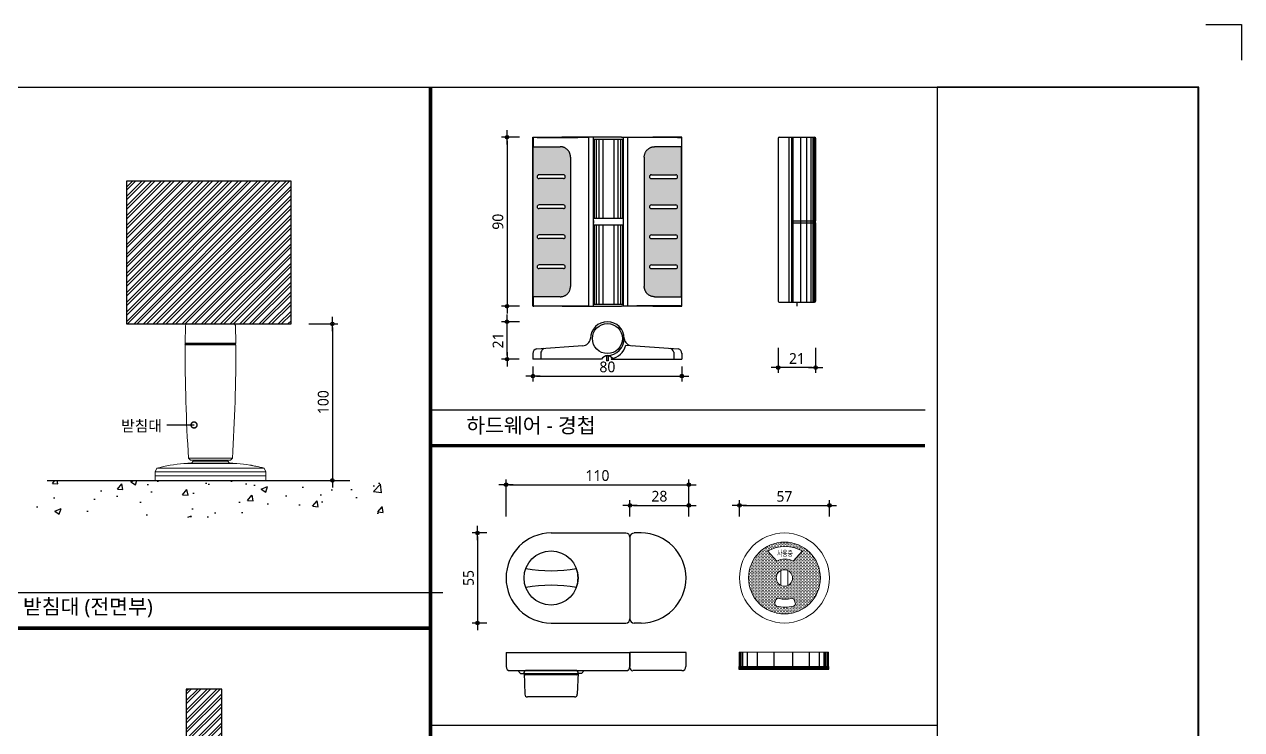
# Model space of a CAD drawing. Extents: x -256 to 8104, y -176 to 5714.
# Drawn here: x 4694 to 8104, y 3740 to 5714 of the extents above; entities that cross this region are included whole.
import ezdxf
from ezdxf.enums import TextEntityAlignment as Align

# ---------------------------------------------------------------- set-up
doc = ezdxf.new("R2010")
doc.units = 0
doc.header["$LTSCALE"] = 30
doc.layers.get('0').update_dxf_attribs({"linetype": 'CONTINUOUS'})
doc.layers.get('DEFPOINTS').update_dxf_attribs({"linetype": 'CONTINUOUS'})
for name, color, linetype in [('02---제품선', 4, 'CONTINUOUS'), ('curior-0Line', 252, 'CONTINUOUS'), ('DIM', 7, 'CONTINUOUS'), ('FIN', 5, 'CONTINUOUS'), ('HAT', 8, 'CONTINUOUS'), ('TIT', 3, 'CONTINUOUS'), ('문자', 3, 'CONTINUOUS'), ('부자재', 4, 'CONTINUOUS'), ('잠금쇠(회전형)', 4, 'CONTINUOUS'), ('치수', 1, 'CONTINUOUS'), ('판넬', 2, 'CONTINUOUS'), ('해치', 8, 'CONTINUOUS')]:
    doc.layers.add(name, color=color, linetype=linetype)
doc.styles.add('HDW', font='gulim.ttc')
doc.styles.add('돋움', font='malgun.ttf')
doc.dimstyles.new('10', dxfattribs={"dimscale": 10, "dimtxt": 3, "dimasz": 1, "dimexe": 1.5, "dimexo": 2, "dimgap": 1, "dimtad": 1, "dimdec": 0, "dimlunit": 6, "dimtxsty": '돋움', "dimblk": 'DIMDOT', "dimcen": -1, "dimdle": 1.5, "dimclrt": 3, "dimazin": 3, "dimtfac": 1, "dimtdec": 0, "dimtix": 1, "dimtmove": 2, "dimatfit": 3, "dimldrblk": 'DIMDOT', "dimarcsym": 0})

# ---------------------------------------------------------------- blocks, each defined once
blk = doc.blocks.new('DIMDOT')
at = {"linetype": 'Continuous'}
blk.add_line((-2, 0), (2, 0), dxfattribs=at)
for radius in [0.5, 0.25]:
    blk.add_circle((0, 0), radius, dxfattribs=at)
blk = doc.blocks.new('*D647')
at = {"layer": 'DEFPOINTS', "color": 0}
for p in [(41282, 2861.8), (40770, 2753.2), (41282, 2753.2)]:
    blk.add_point(p, dxfattribs=at)
at = {"layer": 'DIM', "color": 0, "lineweight": -2, "ltscale": 10}
for p, q in [((40770, 2773.2), (40770, 2876.8)), ((41282, 2773.2), (41282, 2876.8)), ((40780, 2861.8), (41272, 2861.8))]:
    blk.add_line(p, q, dxfattribs=at)
at = {"layer": 'DIM', "color": 0, "lineweight": -2, "xscale": 10, "yscale": 10, "zscale": 10, "rotation": 180}
blk.add_blockref('DIMDOT', (40770, 2861.8), dxfattribs=at)
at = {"layer": 'DIM', "color": 0, "lineweight": -2, "xscale": 10, "yscale": 10, "zscale": 10}
blk.add_blockref('DIMDOT', (41282, 2861.8), dxfattribs=at)
at = {"layer": 'DIM', "color": 3, "insert": (41026, 2887.4), "char_height": 30, "attachment_point": 5, "style": '돋움'}
blk.add_mtext('110', dxfattribs=at)
blk = doc.blocks.new('*D648')
at = {"layer": 'DEFPOINTS', "color": 0}
for p in [(41282, 2803.9), (41117, 2753.2), (41282, 2753.2)]:
    blk.add_point(p, dxfattribs=at)
at = {"layer": 'DIM', "color": 0, "lineweight": -2, "ltscale": 10}
for p, q in [((41117, 2773.2), (41117, 2818.9)), ((41127, 2803.9), (41272, 2803.9)), ((41282, 2773.2), (41282, 2818.9))]:
    blk.add_line(p, q, dxfattribs=at)
at = {"layer": 'DIM', "color": 0, "lineweight": -2, "xscale": 10, "yscale": 10, "zscale": 10, "rotation": 180}
blk.add_blockref('DIMDOT', (41117, 2803.9), dxfattribs=at)
at = {"layer": 'DIM', "color": 0, "lineweight": -2, "xscale": 10, "yscale": 10, "zscale": 10}
blk.add_blockref('DIMDOT', (41282, 2803.9), dxfattribs=at)
at = {"layer": 'DIM', "color": 3, "insert": (41199.5, 2829.4), "char_height": 30, "attachment_point": 5, "style": '돋움'}
blk.add_mtext('28', dxfattribs=at)
blk = doc.blocks.new('*D649')
at = {"layer": 'DEFPOINTS', "color": 0}
for p in [(41675.7, 2803.9), (41423.7, 2753.2), (41675.7, 2753.2)]:
    blk.add_point(p, dxfattribs=at)
at = {"layer": 'DIM', "color": 0, "lineweight": -2, "ltscale": 10}
for p, q in [((41423.7, 2773.2), (41423.7, 2818.9)), ((41433.7, 2803.9), (41665.7, 2803.9)), ((41675.7, 2773.2), (41675.7, 2818.9))]:
    blk.add_line(p, q, dxfattribs=at)
at = {"layer": 'DIM', "color": 0, "lineweight": -2, "xscale": 10, "yscale": 10, "zscale": 10, "rotation": 180}
blk.add_blockref('DIMDOT', (41423.7, 2803.9), dxfattribs=at)
at = {"layer": 'DIM', "color": 0, "lineweight": -2, "xscale": 10, "yscale": 10, "zscale": 10}
blk.add_blockref('DIMDOT', (41675.7, 2803.9), dxfattribs=at)
at = {"layer": 'DIM', "color": 3, "insert": (41549.7, 2829.1), "char_height": 30, "attachment_point": 5, "style": '돋움'}
blk.add_mtext('57', dxfattribs=at)
blk = doc.blocks.new('*D650')
at = {"layer": 'DEFPOINTS', "color": 0}
for p in [(40827.6, 3834.6), (40772.6, 3361.5), (40827.6, 3361.5)]:
    blk.add_point(p, dxfattribs=at)
at = {"layer": 'DIM', "color": 0, "lineweight": -2, "ltscale": 10}
for p, q in [((40807.6, 3834.6), (40757.6, 3834.6)), ((40772.6, 3824.6), (40772.6, 3371.5)), ((40807.6, 3361.5), (40757.6, 3361.5))]:
    blk.add_line(p, q, dxfattribs=at)
at = {"layer": 'DIM', "color": 0, "lineweight": -2, "xscale": 10, "yscale": 10, "zscale": 10}
for p, rotation in [((40772.6, 3834.6), 90), ((40772.6, 3361.5), 270)]:
    blk.add_blockref('DIMDOT', p, dxfattribs=dict(at, rotation=rotation))
at = {"layer": 'DIM', "color": 3, "insert": (40747.1, 3598), "char_height": 30, "attachment_point": 5, "rotation": 90, "style": '돋움'}
blk.add_mtext('90', dxfattribs=at)
blk = doc.blocks.new('*D651')
at = {"layer": 'DEFPOINTS', "color": 0}
for p in [(40845.2, 3213.2), (41262.3, 3213.2), (41262.3, 3165.9)]:
    blk.add_point(p, dxfattribs=at)
at = {"layer": 'DIM', "color": 0, "lineweight": -2, "ltscale": 10}
for p, q in [((40845.2, 3193.2), (40845.2, 3150.9)), ((41262.3, 3193.2), (41262.3, 3150.9)), ((40855.2, 3165.9), (41252.3, 3165.9))]:
    blk.add_line(p, q, dxfattribs=at)
at = {"layer": 'DIM', "color": 0, "lineweight": -2, "xscale": 10, "yscale": 10, "zscale": 10, "rotation": 180}
blk.add_blockref('DIMDOT', (40845.2, 3165.9), dxfattribs=at)
at = {"layer": 'DIM', "color": 0, "lineweight": -2, "xscale": 10, "yscale": 10, "zscale": 10}
blk.add_blockref('DIMDOT', (41262.3, 3165.9), dxfattribs=at)
at = {"layer": 'DIM', "color": 3, "insert": (41053.8, 3191.4), "char_height": 30, "attachment_point": 5, "style": '돋움'}
blk.add_mtext('80', dxfattribs=at)
blk = doc.blocks.new('*D652')
at = {"layer": 'DEFPOINTS', "color": 0}
for p in [(40772.6, 3318.2), (40827.6, 3318.2), (40826.9, 3213.2)]:
    blk.add_point(p, dxfattribs=at)
at = {"layer": 'DIM', "color": 0, "lineweight": -2, "ltscale": 10}
for p, q in [((40807.6, 3318.2), (40757.6, 3318.2)), ((40772.6, 3223.2), (40772.6, 3308.2)), ((40806.9, 3213.2), (40757.6, 3213.2))]:
    blk.add_line(p, q, dxfattribs=at)
at = {"layer": 'DIM', "color": 0, "lineweight": -2, "xscale": 10, "yscale": 10, "zscale": 10}
for p, rotation in [((40772.6, 3318.2), 90), ((40772.6, 3213.2), 270)]:
    blk.add_blockref('DIMDOT', p, dxfattribs=dict(at, rotation=rotation))
at = {"layer": 'DIM', "color": 3, "insert": (40747.3, 3265.7), "char_height": 30, "attachment_point": 5, "rotation": 90, "style": '돋움'}
blk.add_mtext('21', dxfattribs=at)
blk = doc.blocks.new('*D653')
at = {"layer": 'DEFPOINTS', "color": 0}
for p in [(41532.1, 3265.4), (41637.1, 3264.7), (41532.1, 3189.7)]:
    blk.add_point(p, dxfattribs=at)
at = {"layer": 'DIM', "color": 0, "lineweight": -2, "ltscale": 10}
for p, q in [((41532.1, 3245.4), (41532.1, 3174.7)), ((41637.1, 3244.7), (41637.1, 3174.7)), ((41627.1, 3189.7), (41542.1, 3189.7))]:
    blk.add_line(p, q, dxfattribs=at)
at = {"layer": 'DIM', "color": 0, "lineweight": -2, "xscale": 10, "yscale": 10, "zscale": 10, "rotation": 180}
blk.add_blockref('DIMDOT', (41532.1, 3189.7), dxfattribs=at)
at = {"layer": 'DIM', "color": 0, "lineweight": -2, "xscale": 10, "yscale": 10, "zscale": 10}
blk.add_blockref('DIMDOT', (41637.1, 3189.7), dxfattribs=at)
at = {"layer": 'DIM', "color": 3, "insert": (41584.6, 3215.1), "char_height": 30, "attachment_point": 5, "style": '돋움'}
blk.add_mtext('21', dxfattribs=at)
blk = doc.blocks.new('*D654')
at = {"layer": 'DEFPOINTS', "color": 0}
for p in [(40735.7, 2726.7), (40690, 2474.7), (40735.7, 2474.7)]:
    blk.add_point(p, dxfattribs=at)
at = {"layer": 'DIM', "color": 0, "lineweight": -2, "ltscale": 10}
for p, q in [((40715.7, 2726.7), (40675, 2726.7)), ((40690, 2716.7), (40690, 2484.7)), ((40715.7, 2474.7), (40675, 2474.7))]:
    blk.add_line(p, q, dxfattribs=at)
at = {"layer": 'DIM', "color": 0, "lineweight": -2, "xscale": 10, "yscale": 10, "zscale": 10}
for p, rotation in [((40690, 2726.7), 90), ((40690, 2474.7), 270)]:
    blk.add_blockref('DIMDOT', p, dxfattribs=dict(at, rotation=rotation))
at = {"layer": 'DIM', "color": 3, "insert": (40664.7, 2600.7), "char_height": 30, "attachment_point": 5, "rotation": 90, "style": '돋움'}
blk.add_mtext('55', dxfattribs=at)
blk = doc.blocks.new('*D659')
at = {"layer": 'DEFPOINTS', "color": 0}
for p in [(40197.2, 3312), (40140.4, 2873.8), (40283.3, 2873.8)]:
    blk.add_point(p, dxfattribs=at)
at = {"layer": 'DIM', "color": 0, "lineweight": -2, "ltscale": 10}
for p, q in [((40217.2, 3312), (40298.3, 3312)), ((40283.3, 3302), (40283.3, 2883.8)), ((40160.4, 2873.8), (40298.3, 2873.8))]:
    blk.add_line(p, q, dxfattribs=at)
at = {"layer": 'DIM', "color": 0, "lineweight": -2, "xscale": 10, "yscale": 10, "zscale": 10}
for p, rotation in [((40283.3, 3312), 90), ((40283.3, 2873.8), 270)]:
    blk.add_blockref('DIMDOT', p, dxfattribs=dict(at, rotation=rotation))
at = {"layer": 'DIM', "color": 3, "insert": (40257.8, 3092.9), "char_height": 30, "attachment_point": 5, "rotation": 90, "style": '돋움'}
blk.add_mtext('100', dxfattribs=at)
blk = doc.blocks.new('_DOTSMALL')
at = {"color": 0, "linetype": 'ByBlock', "const_width": 0.5}
blk.add_lwpolyline([(-0.0625, 0, 1), (0.0625, 0, 1)], format="xyb", close=True, dxfattribs=at)
blk = doc.blocks.new('A$C63EC304E')
at = {"layer": '치수', "color": 1, "xscale": 2.5, "yscale": 2.5, "zscale": 2.5, "rotation": 234.3098741996962}
blk.add_blockref('_DOTSMALL', (0.31, 0.31), dxfattribs=at)
blk = doc.blocks.new('A$C2BC9653E')
at = {"layer": '치수', "xscale": 0.3333333333333333, "yscale": 0.3333333333333333, "zscale": 0.3333333333333333}
blk.add_blockref('A$C63EC304E', (0, 0), dxfattribs=at)
blk = doc.blocks.new('A$C7FC71301')
at = {"layer": '치수', "rotation": 180}
blk.add_blockref('A$C2BC9653E', (0.208, 0.208), dxfattribs=at)
blk = doc.blocks.new('A$C4A20372B')
at = {"layer": '치수'}
blk.add_blockref('A$C7FC71301', (0, 0), dxfattribs=at)
blk = doc.blocks.new('A$C566469F5')
at = {"layer": '치수'}
blk.add_blockref('A$C4A20372B', (0, 0), dxfattribs=at)
blk = doc.blocks.new('A$C7E317CD4')
at = {"layer": '해치', "xscale": 2, "yscale": 2, "zscale": 2}
blk.add_blockref('A$C566469F5', (0, 0), dxfattribs=at)
blk = doc.blocks.new('A$C601D7F27')
at = {"layer": '치수'}
blk.add_blockref('A$C7E317CD4', (0, 0), dxfattribs=at)
blk = doc.blocks.new('A$C38802C08')
at = {"layer": '치수'}
blk.add_blockref('A$C601D7F27', (0, 0), dxfattribs=at)
blk = doc.blocks.new('EDGE_24', base_point=(34726.3, -1563.7))
at = {"layer": 'HAT'}
h = blk.add_hatch(dxfattribs=at)
h.set_pattern_fill('ANSI32', color=256, scale=2, style=0)
h.set_pattern_definition([(45, (26404.808, -1739.444), (-13.470384, 13.470384), []), (45, (26413.788, -1739.444), (-13.470384, 13.470384), [])])
h.paths.add_polyline_path([(40007.7, 3311.9), (40167.7, 3311.9), (40167.7, 3711.3), (39706.9, 3711.3), (39706.9, 3311.9)])
h = blk.add_hatch(dxfattribs=at)
h.set_pattern_fill('ANSI32', color=256, scale=2, style=0)
h.set_pattern_definition([(45, (26427.668, -1839.629), (-13.470384, 13.470384), []), (45, (26436.649, -1839.629), (-13.470384, 13.470384), [])])
h.paths.add_polyline_path([(39874.1, 1975.2), (39973.6, 1975.2), (39973.6, 2289.6), (39874.1, 2289.6)])
at = {"layer": '해치'}
h = blk.add_hatch(dxfattribs=at)
h.set_pattern_fill('DOTS', color=256, scale=2.628474)
h.set_pattern_definition([(0, (37883.4818, 4169.597), (2.086351, 4.172702), [0, -4.172702])])
edge = h.paths.add_edge_path()
edge.add_line((40845.7, 3388), (40845.8, 3388))
edge.add_spline(control_points=[(40845.8, 3388), (40846, 3388), (40857.5, 3388)], knot_values=[-0.724312, -0.724312, -0.724312, 0.724312, 0.724312, 0.724312], weights=[1, 0.748956, 1], degree=2, periodic=0)
edge.add_line((40857.5, 3388), (40921.4, 3388))
edge.add_spline(control_points=[(40921.4, 3388), (40950.4, 3388), (40950.4, 3416.9)], knot_values=[-1.570796, -1.570796, -1.570796, 0, 0, 0], weights=[1, 0.707107, 1], degree=2, periodic=0)
edge.add_line((40950.4, 3416.9), (40950.4, 3779.1))
edge.add_spline(control_points=[(40950.4, 3779.1), (40950.4, 3808), (40921.4, 3808)], knot_values=[0, 0, 0, 1.570796, 1.570796, 1.570796], weights=[1, 0.707107, 1], degree=2, periodic=0)
edge.add_line((40921.4, 3808), (40857.5, 3808))
edge.add_spline(control_points=[(40857.5, 3808), (40846, 3808), (40845.8, 3808)], knot_values=[-0.724312, -0.724312, -0.724312, 0.724312, 0.724312, 0.724312], weights=[1, 0.748956, 1], degree=2, periodic=0)
edge.add_line((40845.7, 3808), (40845.7, 3388))
h.paths.add_polyline_path([(40930.6, 3729.3, -0.414214), (40935.9, 3724, -0.414214), (40930.6, 3718.8), (40862.3, 3718.8, -0.414214), (40857, 3724, -0.414214), (40862.3, 3729.3)], flags=16)
h.paths.add_polyline_path([(40930.6, 3645.3, -0.414214), (40935.9, 3640, -0.414214), (40930.6, 3634.8), (40862.3, 3634.8, -0.414214), (40857, 3640, -0.414214), (40862.3, 3645.3)], flags=16)
h.paths.add_polyline_path([(40930.6, 3561.3, -0.414214), (40935.9, 3556, -0.414214), (40930.6, 3550.8), (40862.3, 3550.8, -0.414214), (40857, 3556, -0.414214), (40862.3, 3561.3)], flags=16)
h.paths.add_polyline_path([(40930.6, 3477.3, -0.414214), (40935.9, 3472, -0.414214), (40930.6, 3466.7), (40862.3, 3466.7, -0.414214), (40857, 3472, -0.414214), (40862.3, 3477.3)], flags=16)
h = blk.add_hatch(dxfattribs=at)
h.set_pattern_fill('DOTS', color=256, scale=2.628474)
h.set_pattern_definition([(0, (37408.8644, 4169.597), (2.086351, 4.1727023), [0, -4.1727023])])
edge = h.paths.add_edge_path()
edge.add_spline(control_points=[(41157.1, 3779.1), (41157.1, 3808), (41186.1, 3808)], knot_values=[0, 0, 0, 1.570796, 1.570796, 1.570796], weights=[1, 0.707107, 1], degree=2, periodic=0)
edge.add_line((41186.1, 3808), (41250, 3808))
edge.add_spline(control_points=[(41250, 3808), (41261.5, 3808), (41261.7, 3808)], knot_values=[-0.724312, -0.724312, -0.724312, 0.724312, 0.724312, 0.724312], weights=[1, 0.748956, 1], degree=2, periodic=0)
edge.add_line((41261.8, 3808), (41261.8, 3388))
edge.add_line((41261.8, 3388), (41261.7, 3388))
edge.add_spline(control_points=[(41261.7, 3388), (41261.5, 3388), (41250, 3388)], knot_values=[-0.724312, -0.724312, -0.724312, 0.724312, 0.724312, 0.724312], weights=[1, 0.748956, 1], degree=2, periodic=0)
edge.add_line((41250, 3388), (41186.1, 3388))
edge.add_spline(control_points=[(41186.1, 3388), (41157.1, 3388), (41157.1, 3416.9)], knot_values=[-1.570796, -1.570796, -1.570796, 0, 0, 0], weights=[1, 0.707107, 1], degree=2, periodic=0)
edge.add_line((41157.1, 3416.9), (41157.1, 3779.1))
h.paths.add_polyline_path([(41176.9, 3729.3, 0.414214), (41171.6, 3724, 0.414214), (41176.9, 3718.8), (41245.2, 3718.8, 0.414214), (41250.5, 3724, 0.414214), (41245.2, 3729.3)], flags=16)
h.paths.add_polyline_path([(41176.9, 3645.3, 0.414214), (41171.6, 3640, 0.414214), (41176.9, 3634.8), (41245.2, 3634.8, 0.414214), (41250.5, 3640, 0.414214), (41245.2, 3645.3)], flags=16)
h.paths.add_polyline_path([(41176.9, 3561.3, 0.414214), (41171.6, 3556, 0.414214), (41176.9, 3550.8), (41245.2, 3550.8, 0.414214), (41250.5, 3556, 0.414214), (41245.2, 3561.3)], flags=16)
h.paths.add_polyline_path([(41176.9, 3477.3, 0.414214), (41171.6, 3472, 0.414214), (41176.9, 3466.7), (41245.2, 3466.7, 0.414214), (41250.5, 3472, 0.414214), (41245.2, 3477.3)], flags=16)
h = blk.add_hatch(dxfattribs=at)
h.set_pattern_fill('AR-CONC', color=256, style=0)
h.set_pattern_definition([(50, (37965.83, 1337.06), (182.185, -15.939), [19.05, -209.55]), (355, (37965.83, 1337.06), (-35.243, 191.057), [15.24, -167.64]), (100.451, (37981.02, 1335.73), (146.943, 175.117), [16.19, -178.09]), (46.184, (37965.83, 1387.86), (271.079, -42.042), [28.575, -314.325]), (96.636, (37988.42, 1384.36), (237.404, 247.426), [24.285, -267.135]), (351.184, (37965.83, 1387.86), (237.405, 247.425), [22.86, -251.46]), (21, (37991.23, 1375.16), (151.615, -102.2655), [19.05, -209.55]), (326, (37991.23, 1375.16), (61.802, 184.188), [15.24, -167.64]), (71.4514, (38003.87, 1366.64), (213.416, 81.923), [16.19, -178.09]), (37.5, (37965.835, 1337.06), (3.0886, 84.555), [0, -165.608, 0, -170.18, 0, -168.275]), (7.5, (37965.835, 1337.06), (66.8197, 100.1806), [0, -97.028, 0, -161.798, 0, -64.135]), (327.5, (37909.19, 1337.06), (135.5906, -5.7287), [0, -63.5, 0, -198.12, 0, -262.89]), (317.5, (37883.79, 1337.06), (148.129, 25.4265), [0, -82.55, 0, -131.572, 0, -186.69])])
h.paths.add_polyline_path([(40445.4, 2770.8), (40445.4, 2873.8), (39395.2, 2873.8), (39395.2, 2770.8)])
h = blk.add_hatch(dxfattribs=at)
h.set_pattern_fill('DOTS', color=256, scale=2.628474)
h.set_pattern_definition([(0, (35855.6763, -856.6803), (2.086351, 4.1727023), [0, -4.1727023])])
h.paths.add_polyline_path([(41650.3, 2600.7, 1), (41449, 2600.7, 1)])
h.paths.add_polyline_path([(41526.7, 2600.7, -1), (41572.6, 2600.7, -1)], flags=16)
h.paths.add_polyline_path([(41574.4, 2647.9, 0.250537), (41528.5, 2647.9), (41502.7, 2676.4, -0.258173), (41600.2, 2676.4)], flags=16)
h.paths.add_polyline_path([(41577.1, 2539.2), (41579.9, 2531.1, -0.437988), (41575.1, 2522, -0.127495), (41527.9, 2522, -0.437988), (41523, 2531.1), (41525.9, 2539.2, -0.407197), (41534.6, 2543.6, 0.156299), (41568.4, 2543.6, -0.407197)], flags=16)
h.paths.add_polyline_path([(41524.5, 2655.8), (41577.9, 2655.8), (41577.9, 2683.3), (41524.5, 2683.3)], flags=8)
at = {"color": 2}
for p, q in [((42730.4, 4150.6), (42830.4, 4150.6)), ((42730.4, 4150.6), (42830.4, 4150.6)), ((42730.4, 4150.6), (42830.4, 4150.6)), ((42830.4, 4150.6), (42830.4, 4050.6)), ((42830.4, 4150.6), (42830.4, 4050.6)), ((42830.4, 4150.6), (42830.4, 4050.6)), ((41584.6, 3373), (41584.6, 3361.5)), ((39484.6, 2873.8), (40332.2, 2873.8))]:
    blk.add_line(p, q, dxfattribs=at)
at = {"color": 8}
for p, q in [((40558.3, 3071.1), (41943.5, 3071.1)), ((37245.1, 2560.5), (40592.9, 2560.5)), ((40558.3, 2188.3), (41977.9, 2188.3))]:
    blk.add_line(p, q, dxfattribs=at)
at = {"color": 2}
for points in [[(34725.6, 3974.7), (41977.9, 3974.7), (41977.9, -1563.6), (34725.6, -1563.6)], [(34725.6, 3974.7), (41977.9, 3974.7), (41977.9, -1563.6), (34725.6, -1563.6)], [(34725.6, 3974.7), (42707.5, 3974.7), (42707.5, -1563.6), (34725.6, -1563.6)]]:
    blk.add_lwpolyline(points, close=True, dxfattribs=at)
at = {"color": 8, "const_width": 10}
for points in [[(40558.3, -1563.6), (40558.3, 3974.7)], [(40558.3, 2971.1), (41943.5, 2971.1)], [(37210.4, 2460.5), (40558.3, 2460.5)]]:
    blk.add_lwpolyline(points, dxfattribs=at)
at = {"layer": '02---제품선'}
for p, q in [((40896, 2726.7), (41105.3, 2726.7)), ((41117, 2715), (41117, 2486.3)), ((41117, 2715), (41117, 2486.3)), ((41148, 2726.7), (41128.6, 2726.7)), ((40896, 2474.7), (41105.3, 2474.7)), ((41148, 2474.7), (41128.6, 2474.7)), ((40770, 2391.7), (41117, 2391.7)), ((40770, 2391.7), (40770, 2352.9)), ((41117, 2391.7), (41117, 2352.9)), ((41274, 2391.7), (41117, 2391.7)), ((41117, 2349), (41117, 2391.7)), ((41274, 2352.9), (41274, 2391.7)), ((40781.6, 2341.3), (40802.9, 2341.3)), ((40802.9, 2341.3), (40989, 2341.3)), ((40810.7, 2333.5), (40802.9, 2341.3)), ((40810.7, 2333.5), (40818.4, 2333.5)), ((40818.4, 2333.5), (40973.5, 2333.5)), ((40820.3, 2335.5), (40822.4, 2275.1)), ((40820.4, 2333.5), (40820.4, 2337.4)), ((40967.7, 2341.3), (40824.3, 2341.3)), ((40967.7, 2329.6), (40824.3, 2329.6)), ((40971.6, 2335.5), (40969.5, 2275.1)), ((40971.6, 2333.5), (40971.6, 2337.4)), ((40981.3, 2333.5), (40973.5, 2333.5)), ((40981.3, 2333.5), (40989, 2341.3)), ((40989, 2341.3), (41105.3, 2341.3)), ((41262.3, 2341.3), (41124.7, 2341.3)), ((40961.8, 2267.6), (40830.2, 2267.6))]:
    blk.add_line(p, q, dxfattribs=at)
blk.add_circle((40896, 2600.7), 75.6, dxfattribs=at)
blk.add_circle((40896, 2600.7), 75.6, dxfattribs=at)
for centre, radius, start, end in [((40896, 2600.7), 126, 90, 180), ((41105.3, 2715), 11.6, 0, 90), ((41128.6, 2715), 11.6, 90, 180), ((41148, 2600.7), 126, 0, 90), ((40896, 3037.5), 416.6, 260.2031, 279.7969), ((40896, 2600.7), 126, 180, 270), ((40896, 2600.7), 75.6, 340.7512, 19.2488), ((41148, 2600.7), 126, 270, 0), ((40896, 2163.9), 416.6, 80.2031, 99.7969), ((41105.3, 2486.3), 11.6, 270, 0), ((41128.6, 2486.3), 11.6, 180, 270), ((40781.6, 2352.9), 11.6, 180, 270), ((41105.3, 2352.9), 11.6, 270, 0), ((41262.3, 2352.9), 11.6, 270, 0), ((40824.3, 2337.4), 3.88, 90, 180), ((40824.3, 2333.5), 3.88, 180, 270), ((40967.7, 2337.4), 3.88, 0, 90), ((40967.7, 2333.5), 3.88, 270, 0), ((41124.7, 2349), 7.75, 180, 270), ((40830.2, 2275.4), 7.75, 182, 270), ((40961.8, 2275.4), 7.75, 270, 358)]:
    blk.add_arc(centre, radius, start, end, dxfattribs=at)
at = {"layer": 'curior-0Line'}
blk.add_line((41977.9, 3974.7), (41977.9, -1562.8), dxfattribs=at)
blk.add_lwpolyline([(42710.4, 3974.7), (41977.9, 3974.7), (41977.9, -1563.6), (42710.4, -1563.6)], close=True, dxfattribs=at)
at = {"layer": 'FIN', "color": 4, "linetype": 'Continuous', "lineweight": 15}
for p, q in [((40013, 3258.5), (40011.8, 3307.1)), ((39873.1, 3255.9), (40010.6, 3255.9)), ((39880.5, 2935.7), (39885.9, 2930.3)), ((39997.8, 2930.3), (40003.2, 2935.7)), ((39791.5, 2908), (39786.7, 2897.5)), ((39997.8, 2930.3), (39885.9, 2930.3)), ((39893.5, 2928), (39888.4, 2922.1)), ((39995.3, 2922.1), (39888.4, 2922.1)), ((39893.5, 2930.3), (39893.5, 2928)), ((39893.5, 2928), (39990.2, 2928)), ((39990.2, 2928), (39990.2, 2930.3)), ((39995.3, 2922.1), (39990.2, 2928)), ((40097, 2897.5), (40092.2, 2908)), ((39786.7, 2897.5), (39786.7, 2886.5)), ((39786.7, 2886.5), (39786.7, 2873.8)), ((39786.7, 2873.8), (40097, 2873.8)), ((40097, 2886.5), (40097, 2897.5)), ((40097, 2873.8), (40097, 2886.5))]:
    blk.add_line(p, q, dxfattribs=at)
at = {"layer": 'FIN', "linetype": 'Continuous', "lineweight": 15}
for p, q in [((39870.6, 3258.5), (40013.1, 3258.5)), ((40013.1, 3253.4), (39870.6, 3253.4)), ((39880.5, 2935.7), (40003.2, 2935.7)), ((39791.5, 2908), (40092.2, 2908)), ((40016.1, 2921), (39867.6, 2921)), ((39869.5, 2921.2), (40014.2, 2921.2)), ((40097, 2897.5), (39786.7, 2897.5)), ((40097, 2886.5), (39786.7, 2886.5)), ((39786.7, 2886.5), (40097, 2886.5)), ((39799.3, 2872.8), (39799.3, 2873.8)), ((39799.4, 2872.8), (39799.3, 2872.8)), ((39799.4, 2872.8), (39799.4, 2873.8)), ((39810.2, 2872.8), (39799.4, 2872.8)), ((39810.2, 2872.8), (39810.2, 2873.8)), ((39810.2, 2872.8), (39810.2, 2873.8)), ((39810.2, 2872.8), (39810.2, 2872.8)), ((39959.7, 2872.8), (39959.7, 2873.8)), ((39964.7, 2872.8), (39959.7, 2872.8)), ((39964.7, 2872.8), (39964.7, 2873.8)), ((39971.8, 2872.8), (39971.8, 2873.8)), ((39971.9, 2872.8), (39971.9, 2873.8)), ((39972.1, 2872.8), (39972.1, 2873.8)), ((39972.6, 2872.8), (39972.6, 2873.8)), ((39974.8, 2872.8), (39972.6, 2872.8)), ((39974.8, 2872.8), (39974.8, 2873.8)), ((39975.6, 2872.8), (39974.8, 2872.8)), ((39975.6, 2872.8), (39975.6, 2873.8)), ((39976.3, 2872.8), (39975.6, 2872.8)), ((39976.3, 2872.8), (39976.3, 2873.8)), ((39976.6, 2872.8), (39976.3, 2872.8)), ((39976.6, 2872.8), (39976.6, 2873.8)), ((39976.8, 2872.8), (39976.6, 2872.8)), ((39976.9, 2872.8), (39976.9, 2873.8)), ((39978.4, 2872.8), (39978.4, 2873.8)), ((39980.3, 2872.8), (39980.3, 2873.8)), ((39980.3, 2872.8), (39980.3, 2873.8)), ((39981, 2872.8), (39980.4, 2872.8)), ((39981, 2872.8), (39981, 2873.8)), ((39981.4, 2872.8), (39981, 2872.8)), ((39981.4, 2872.8), (39981.4, 2873.8)), ((39982.1, 2872.8), (39981.4, 2872.8)), ((39982.1, 2872.8), (39982.1, 2873.8)), ((40071.5, 2872.8), (40071.5, 2873.8)), ((40073.2, 2872.8), (40073.2, 2873.8)), ((40077.1, 2872.8), (40077.1, 2873.8)), ((40080.9, 2872.8), (40080.9, 2873.8)), ((40082.7, 2872.8), (40082.7, 2873.8))]:
    blk.add_line(p, q, dxfattribs=at)
at = {"layer": 'FIN', "color": 4, "linetype": 'Continuous', "lineweight": 15, "flags": 128}
blk.add_lwpolyline([(40006.8, 3312), (39876.7, 3311.9, 0.411572), (39871.7, 3307), (39871.7, 3307), (39870.7, 3258.5)], format="xyb", dxfattribs=at)
at = {"layer": 'FIN', "color": 4, "linetype": 'Continuous', "lineweight": 15}
for centre, radius, start, end in [((40006.8, 3307), 5, 1.3876, 90.0349), ((39873.2, 3258.5), 2.54, 179.2415, 270), ((39873.1, 3253.4), 2.54, 90, 179.3579), ((44911.7, 3251), 5041.1, 179.9718, 183.5859), ((35186, 3244.2), 4827.1, 356.3354, 0.1097), ((40010.5, 3258.5), 2.54, 270, 0.7585), ((40010.6, 3253.4), 2.54, 0.6421, 90), ((39893.5, 2540.3), 381.6, 93.8991, 105.5006), ((39869.6, 2919.6), 1.53, 94.7479, 116.6788), ((39893.5, 2631.7), 290.5, 91.0115, 94.7479), ((39990.2, 2631.7), 290.5, 85.2521, 88.9885), ((40014.1, 2919.6), 1.53, 63.3212, 85.2521), ((39990.2, 2540.3), 381.6, 80.5831, 86.1009), ((39990.2, 2540.3), 381.6, 74.4994, 78.127)]:
    blk.add_arc(centre, radius, start, end, dxfattribs=at)
for points, knots in [([(40052.6, 2916.8), (40052.6, 2916.8), (40052.6, 2916.8), (40052.7, 2916.7), (40053, 2916.7), (40053, 2916.7)], [0, 0, 0, 0, 0.110152, 0.664814, 1, 1, 1, 1]), ([(40053, 2916.7), (40053.2, 2916.6), (40053.6, 2916.6), (40054.4, 2916.4), (40055.3, 2916.3), (40056, 2916.2), (40056.4, 2916.1), (40056.5, 2916.1)], [0, 0, 0, 0, 0.2159727, 0.4318558, 0.6498983, 0.8698049, 1, 1, 1, 1]), ([(40059.5, 2915.4), (40059, 2915.5), (40057.9, 2915.7), (40056.9, 2915.9), (40056.5, 2916)], [0, 0, 0, 0, 0.585266, 1, 1, 1, 1]), ([(40056.5, 2916), (40056.5, 2915.9), (40056.5, 2915.9), (40056.5, 2915.7), (40056.5, 2915.7)], [0, 0, 0, 0, 0.495973, 1, 1, 1, 1]), ([(40056.5, 2915.7), (40056.9, 2915.6), (40057.9, 2915.4), (40058.9, 2915.2), (40059.5, 2915.1)], [0, 0, 0, 0, 0.405872, 1, 1, 1, 1]), ([(40071.8, 2912.8), (40069.6, 2913.3), (40065.6, 2914.2), (40061.5, 2915), (40059.5, 2915.3)], [0, 0, 0, 0, 0.528575, 1, 1, 1, 1]), ([(40059.5, 2915.1), (40059.5, 2915.1), (40059.5, 2915.2), (40059.5, 2915.2), (40059.5, 2915.2)], [0, 0, 0, 0, 0.517301, 1, 1, 1, 1]), ([(40059.5, 2915.2), (40061.5, 2914.9), (40065.5, 2914.1), (40069.6, 2913.2), (40071.8, 2912.8)], [0, 0, 0, 0, 0.470682, 1, 1, 1, 1]), ([(40071.8, 2912.8), (40071.8, 2912.8), (40071.8, 2912.8), (40071.8, 2912.8), (40071.8, 2912.8)], [0, 0, 0, 0, 0.529757, 1, 1, 1, 1])]:
    blk.add_open_spline(points, degree=3, knots=knots, dxfattribs=at)
for points in [[(40053.1, 2916.7), (40052.7, 2916.7)], [(40056.5, 2916), (40059.7, 2915.4)], [(40059.5, 2915.5), (40059.8, 2915.5)]]:
    blk.add_open_spline(points, degree=1, dxfattribs=at)
at = {"layer": 'FIN', "linetype": 'Continuous', "lineweight": 15}
for points, knots in [([(39972.1, 2872.8), (39972, 2872.8), (39971.9, 2872.8), (39971.9, 2872.8), (39971.9, 2872.8)], [0, 0, 0, 0, 0.557964, 1, 1, 1, 1]), ([(39972.6, 2872.8), (39972.5, 2872.8), (39972.3, 2872.8), (39972.2, 2872.8), (39972.1, 2872.8)], [0, 0, 0, 0, 0.561741, 1, 1, 1, 1]), ([(39978.4, 2872.8), (39978.1, 2872.8), (39977.6, 2872.8), (39977.1, 2872.8), (39976.9, 2872.8)], [0, 0, 0, 0, 0.560188, 1, 1, 1, 1]), ([(39980.3, 2872.8), (39979.9, 2872.8), (39979.3, 2872.8), (39978.7, 2872.8), (39978.4, 2872.8)], [0, 0, 0, 0, 0.559958, 1, 1, 1, 1]), ([(40073.2, 2872.8), (40072.6, 2872.8), (40071.6, 2872.8), (40071.5, 2872.8), (40071.5, 2872.8)], [0, 0, 0, 0, 0.558554, 1, 1, 1, 1]), ([(40074.7, 2872.8), (40074.1, 2872.8), (40073.2, 2872.8), (40072.5, 2872.8), (40072.3, 2872.8)], [0, 0, 0, 0, 0.558511, 1, 1, 1, 1]), ([(40077.1, 2872.8), (40076.3, 2872.8), (40074.9, 2872.8), (40073.7, 2872.8), (40073.2, 2872.8)], [0, 0, 0, 0, 0.559859, 1, 1, 1, 1]), ([(40080.9, 2872.8), (40080.3, 2872.8), (40079.1, 2872.8), (40077.7, 2872.8), (40077.1, 2872.8)], [0, 0, 0, 0, 0.558977, 1, 1, 1, 1]), ([(40082.7, 2872.8), (40082.6, 2872.8), (40082.4, 2872.8), (40081.4, 2872.8), (40080.9, 2872.8)], [0, 0, 0, 0, 0.559094, 1, 1, 1, 1])]:
    blk.add_open_spline(points, degree=3, knots=knots, dxfattribs=at)
blk.add_open_spline([(39972.5, 2872.8), (39972.3, 2872.8)], degree=1, dxfattribs=at)
at = {"layer": '부자재'}
for p, q in [((40845.2, 3834.6), (40926.6, 3834.6)), ((40845.2, 3361.5), (40845.2, 3834.6)), ((40845.2, 3834.6), (40845.8, 3834)), ((40845.8, 3834), (40845.8, 3808)), ((40857.5, 3833.8), (40971.1, 3833.6)), ((40926.8, 3834.5), (40926.6, 3834.6)), ((41014.3, 3834.5), (40926.8, 3834.5)), ((41001.7, 3362.7), (41001.7, 3833.4)), ((41014.3, 3834.5), (41014.3, 3361.5)), ((41014.3, 3834.5), (41014.4, 3834.5)), ((41093.2, 3834.5), (41180.7, 3834.5)), ((41098.4, 3834.5), (41098.4, 3361.5)), ((41111, 3362.7), (41111, 3833.4)), ((41250, 3833.8), (41136.4, 3833.6)), ((41180.7, 3834.5), (41180.9, 3834.6)), ((41262.3, 3834.6), (41180.9, 3834.6)), ((41262.3, 3834.6), (41261.7, 3834)), ((41261.7, 3834), (41261.7, 3808)), ((41262.3, 3361.5), (41262.3, 3834.6)), ((41532.1, 3831.6), (41532.1, 3376)), ((41535.1, 3834.6), (41634.1, 3834.6)), ((41562.1, 3834.6), (41562.1, 3373)), ((41569.7, 3834.6), (41569.7, 3373)), ((41637.1, 3831.6), (41637.1, 3600.9)), ((40845.7, 3388), (40845.7, 3808)), ((40845.7, 3808), (40845.8, 3808)), ((40857.5, 3808), (40921.4, 3808)), ((41250, 3808), (41186.1, 3808)), ((41261.8, 3808), (41261.7, 3808)), ((41261.8, 3388), (41261.8, 3808)), ((40950.4, 3779.1), (40950.4, 3416.9)), ((41157.1, 3779.1), (41157.1, 3416.9)), ((41014.5, 3601.6), (41014.5, 3594.2)), ((41569.7, 3600.9), (41637.1, 3600.9)), ((41569.7, 3594.9), (41637.1, 3594.9)), ((41636.2, 3600.9), (41636.2, 3594.9)), ((41637.1, 3594.9), (41637.1, 3376)), ((40845.8, 3388), (40845.7, 3388)), ((40845.8, 3388), (40845.8, 3362)), ((40921.4, 3388), (40857.5, 3388)), ((41186.1, 3388), (41250, 3388)), ((41261.7, 3388), (41261.8, 3388)), ((41261.7, 3388), (41261.7, 3362)), ((40845.8, 3362), (40845.2, 3361.5)), ((40926.6, 3361.5), (40845.2, 3361.5)), ((40857.5, 3362.2), (40971.1, 3362.4)), ((40926.8, 3361.5), (40926.6, 3361.5)), ((40926.8, 3361.5), (41014.3, 3361.5)), ((41180.7, 3361.5), (41093.2, 3361.5)), ((41250, 3362.2), (41136.4, 3362.4)), ((41180.7, 3361.5), (41180.9, 3361.5)), ((41180.9, 3361.5), (41262.3, 3361.5)), ((41261.7, 3362), (41262.3, 3361.5)), ((41535.1, 3373), (41634.1, 3373)), ((40984.6, 3250.8), (40855, 3241.7)), ((41105.3, 3252.2), (41252.3, 3241.8)), ((40845.2, 3229.8), (40845.2, 3213.2)), ((41037, 3213.2), (40845.2, 3213.2)), ((40867.7, 3232.9), (40867.7, 3213.2)), ((41051.5, 3223.2), (41051.5, 3208.7)), ((41056, 3208.7), (41051.5, 3208.7)), ((41056, 3223.2), (41056, 3208.7)), ((41064.4, 3214), (41064.4, 3213.2)), ((41064.4, 3213.2), (41262.3, 3213.2)), ((41239.8, 3232.9), (41239.8, 3213.2)), ((41262.3, 3229.8), (41262.3, 3213.2))]:
    blk.add_line(p, q, dxfattribs=at)
blk.add_circle((41053.8, 3271), 42.1, dxfattribs=at)
for centre, radius, start, end in [((41535.1, 3831.6), 3, 90, 180), ((41634.1, 3831.6), 3, 0, 90), ((41535.1, 3376), 3, 180, 270), ((41634.1, 3376), 3, 270, 0), ((41053.8, 3271), 47.2, 270, 180), ((40857.8, 3229.5), 12.6, 101.7765, 181.6712), ((40883.1, 3228.6), 15.9, 113.4077, 164.5497), ((40983.4, 3274), 23.3, 272.9231, 352.4724), ((41055.4, 3264.7), 51.5, 280.084, 345.9792), ((41124.1, 3274), 23.3, 187.5276, 267.0769), ((41224.4, 3228.6), 15.9, 15.4503, 67.3004), ((41249.7, 3229.5), 12.6, 358.3288, 78.2235), ((41060.2, 3194.8), 29.6, 102.5267, 141.5475), ((41047.3, 3194.8), 29.6, 43.1003, 77.4733)]:
    blk.add_arc(centre, radius, start, end, dxfattribs=at)
for points, weights in [([(40857.5, 3833.8), (40846, 3833.8), (40845.8, 3834)], [1, 0.748955720789, 1]), ([(41001.7, 3833.4), (40988.2, 3833.5), (40971.1, 3833.6)], [1, 0.964784765128, 1]), ([(41014.3, 3834.5), (41014.3, 3834.5), (41014.3, 3834.5)], [1, 0.999924701899, 1]), ([(41250, 3833.8), (41261.5, 3833.8), (41261.7, 3834)], [1, 0.748955720789, 1]), ([(40845.8, 3808), (40846, 3808), (40857.5, 3808)], [1, 0.748955720789, 1]), ([(40950.4, 3779.1), (40950.4, 3808), (40921.4, 3808)], [1, 0.707106781187, 1]), ([(41157.1, 3779.1), (41157.1, 3808), (41186.1, 3808)], [1, 0.707106781187, 1]), ([(41261.7, 3808), (41261.5, 3808), (41250, 3808)], [1, 0.748955720789, 1]), ([(41014.3, 3594.2), (41014.3, 3594.2), (41014.3, 3594.2)], [1, 0.999862102782, 1]), ([(40921.4, 3388), (40950.4, 3388), (40950.4, 3416.9)], [1, 0.707106781187, 1]), ([(41186.1, 3388), (41157.1, 3388), (41157.1, 3416.9)], [1, 0.707106781187, 1]), ([(40857.5, 3388), (40846, 3388), (40845.8, 3388)], [1, 0.748955720789, 1]), ([(41250, 3388), (41261.5, 3388), (41261.7, 3388)], [1, 0.748955720789, 1]), ([(40845.8, 3362), (40846, 3362.2), (40857.5, 3362.2)], [1, 0.748955720789, 1]), ([(40971.1, 3362.4), (40988.2, 3362.5), (41001.7, 3362.7)], [1, 0.964784765128, 1]), ([(41014.4, 3361.4), (41014.3, 3361.4), (41014.3, 3361.4)], [1, 0.999734260157, 1]), ([(41261.7, 3362), (41261.5, 3362.2), (41250, 3362.2)], [1, 0.748955720789, 1])]:
    blk.add_rational_spline(points, weights, degree=2, dxfattribs=at)
for points, weights, knots in [([(41093.2, 3834.5), (41093.2, 3834.5), (41053.8, 3834.5), (41014.3, 3834.5), (41014.3, 3834.5)], [1, 0.707106781186, 1, 0.707106781186, 1], [-1.570796, -1.570796, -1.570796, 0, 0, 1.570796, 1.570796, 1.570796]), ([(41014.3, 3829.2), (41026.9, 3829.2), (41053.8, 3829.2), (41098.4, 3829.2), (41098.4, 3829.2)], [0.872453400774, 0.800943102543, 1, 0.707106781186, 1], [-1.067549, -1.067549, -1.067549, 0, 0, 1.570796, 1.570796, 1.570796]), ([(41098.4, 3606.9), (41098.4, 3606.9), (41058.4, 3606.9), (41028.5, 3606.9), (41014.3, 3606.9)], [1, 0.742797744768, 1, 0.794611058848, 0.917248923756], [-1.467114, -1.467114, -1.467114, 0, 0, 1.171564, 1.171564, 1.171564]), ([(41014.3, 3589), (41025.5, 3589), (41049.1, 3589), (41089.2, 3589), (41097.5, 3589)], [0.884455168565, 0.830422605945, 1, 0.742797744768, 1], [-0.967291, -0.967291, -0.967291, 0, 0, 1.467114, 1.467114, 1.467114]), ([(41098.4, 3366.6), (41098.4, 3366.6), (41053.8, 3366.6), (41026.9, 3366.6), (41014.3, 3366.6)], [1, 0.707106781186, 1, 0.800943102543, 0.872453400774], [-1.570796, -1.570796, -1.570796, 0, 0, 1.067549, 1.067549, 1.067549]), ([(41014.3, 3361.4), (41014.3, 3361.4), (41053.8, 3361.4), (41093.2, 3361.4), (41093.2, 3361.4)], [1, 0.707106781186, 1, 0.707106781186, 1], [-1.570796, -1.570796, -1.570796, 0, 0, 1.570796, 1.570796, 1.570796])]:
    blk.add_rational_spline(points, weights, degree=2, knots=knots, dxfattribs=at)
blk.add_open_spline([(41014.5, 3601.6), (41014.5, 3601.6), (41014.5, 3601.6), (41014.5, 3601.6), (41014.4, 3601.6), (41014.3, 3601.6)], degree=3, knots=[-0.00189331, -0.00189331, -0.00189331, -0.00189331, 0, 0, 0.05421316, 0.05421316, 0.05421316, 0.05421316], dxfattribs=at)
at = {"layer": '잠금쇠(회전형)', "linetype": 'Continuous', "lineweight": 15}
for p, q in [((41502.7, 2676.4), (41528.5, 2647.9)), ((41600.2, 2676.4), (41574.4, 2647.9)), ((41539.7, 2621.4), (41539.7, 2580.2)), ((41558.8, 2621), (41558.8, 2579.8)), ((41525.9, 2539.2), (41523, 2531.1)), ((41577.1, 2539.2), (41579.9, 2531.1)), ((41422.9, 2393.2), (41673.3, 2393.2)), ((41422.9, 2393.2), (41422.9, 2352.9)), ((41423.7, 2393.2), (41423.7, 2352.9)), ((41673.3, 2393.2), (41673.3, 2352.9)), ((41422.1, 2352.9), (41674.1, 2352.9)), ((41422.1, 2345.2), (41422.1, 2352.9)), ((41674.1, 2345.2), (41674.1, 2352.9)), ((41422.1, 2345.4), (41674.1, 2345.4))]:
    blk.add_line(p, q, dxfattribs=at)
for radius in [126, 100.6, 22.9]:
    blk.add_circle((41549.7, 2600.7), radius, dxfattribs=at)
for centre, radius, start, end in [((41551.5, 2588.2), 100.7, 61.0478, 118.9522), ((41551.5, 2605), 48.7, 61.8696, 118.1304), ((41529.6, 2528.8), 7, 160.8571, 255.4685), ((41532.5, 2536.9), 7, 72.2332, 160.8571), ((41551.5, 2596.3), 55.3, 252.2332, 287.7668), ((41570.5, 2536.9), 7, 19.1429, 107.7668), ((41573.3, 2528.8), 7, 284.5315, 19.1429), ((41551.5, 2613.1), 94.1, 255.4685, 284.5315)]:
    blk.add_arc(centre, radius, start, end, dxfattribs=at)
at = {"layer": '치수'}
blk.add_line((39819.8, 3029.1), (39895.9, 3029.1), dxfattribs=at)
at = {"layer": '판넬', "color": 1}
for points in [[(39706.9, 3311.9), (40167.7, 3311.9), (40167.7, 3711.3), (39706.9, 3711.3)], [(39874.1, 1975.2), (39973.6, 1975.2), (39973.6, 2289.6), (39874.1, 2289.6)]]:
    blk.add_lwpolyline(points, close=True, dxfattribs=at)
at = {"layer": '해치'}
for p, q in [((41017, 3829.2), (41017, 3606.9)), ((41022.2, 3829.2), (41022.2, 3606.9)), ((41030.1, 3829.2), (41030.1, 3606.9)), ((41040.6, 3829.2), (41040.6, 3606.9)), ((41072.1, 3829.2), (41072.1, 3606.9)), ((41082.7, 3829.2), (41082.7, 3606.9)), ((41090.5, 3829.2), (41090.5, 3606.9)), ((41095.8, 3829.2), (41095.8, 3606.9)), ((41574.3, 3373), (41574.3, 3834.6)), ((41595.2, 3373), (41595.2, 3834.6)), ((41612.3, 3373), (41612.3, 3834.6)), ((41624.8, 3373), (41624.8, 3834.6)), ((41630.4, 3373), (41630.4, 3834.6)), ((41633.3, 3373), (41633.3, 3834.6)), ((41635.2, 3373), (41635.2, 3834.6)), ((41636.3, 3373), (41636.3, 3834.6)), ((41636.7, 3600.9), (41636.7, 3834.6)), ((41637, 3600.9), (41637, 3834.6)), ((40930.6, 3729.3), (40862.3, 3729.3)), ((40930.6, 3718.8), (40862.3, 3718.8)), ((41176.9, 3729.3), (41245.2, 3729.3)), ((41176.9, 3718.8), (41245.2, 3718.8)), ((40930.6, 3645.3), (40862.3, 3645.3)), ((40930.6, 3634.8), (40862.3, 3634.8)), ((41176.9, 3645.3), (41245.2, 3645.3)), ((41176.9, 3634.8), (41245.2, 3634.8)), ((41017, 3589), (41017, 3366.6)), ((41022.2, 3589), (41022.2, 3366.6)), ((41030.1, 3589), (41030.1, 3366.6)), ((41040.6, 3589), (41040.6, 3366.6)), ((41072.1, 3589), (41072.1, 3366.6)), ((41082.7, 3589), (41082.7, 3366.6)), ((41090.5, 3589), (41090.5, 3366.6)), ((41095.8, 3589), (41095.8, 3366.6)), ((41636.7, 3373), (41636.7, 3594.9)), ((41637, 3373), (41637, 3594.9)), ((40930.6, 3561.3), (40862.3, 3561.3)), ((40930.6, 3550.8), (40862.3, 3550.8)), ((41176.9, 3561.3), (41245.2, 3561.3)), ((41176.9, 3550.8), (41245.2, 3550.8)), ((40930.6, 3477.3), (40862.3, 3477.3)), ((40930.6, 3466.7), (40862.3, 3466.7)), ((41176.9, 3477.3), (41245.2, 3477.3)), ((41176.9, 3466.7), (41245.2, 3466.7)), ((41425.2, 2393.2), (41425.2, 2352.9)), ((41427.7, 2393.2), (41427.7, 2352.9)), ((41432, 2393.2), (41432, 2352.9)), ((41445.6, 2393.2), (41445.6, 2352.9)), ((41473.4, 2393.2), (41473.4, 2352.9)), ((41519.7, 2393.2), (41519.7, 2352.9)), ((41572.7, 2393.2), (41572.7, 2352.9)), ((41619, 2393.2), (41619, 2352.9)), ((41646.8, 2393.2), (41646.8, 2352.9)), ((41660.4, 2393.2), (41660.4, 2352.9)), ((41664.2, 2393.2), (41664.2, 2352.9)), ((41668.5, 2393.2), (41668.5, 2352.9)), ((41671, 2393.2), (41671, 2352.9)), ((41672.5, 2393.2), (41672.5, 2352.9)), ((41422.1, 2350.4), (41674.1, 2350.4)), ((41422.1, 2349.1), (41674.1, 2349.1)), ((41422.1, 2347.8), (41674.1, 2347.8)), ((41422.1, 2347), (41674.1, 2347)), ((41422.1, 2346.2), (41674.1, 2346.2)), ((41422.1, 2345.2), (41674.1, 2345.2))]:
    blk.add_line(p, q, dxfattribs=at)
for centre, start, end in [((40862.3, 3724), 90, 180), ((40862.3, 3724), 180, 270), ((40930.6, 3724), 0, 90), ((40930.6, 3724), 270, 0), ((41176.9, 3724), 90, 180), ((41176.9, 3724), 180, 270), ((41245.2, 3724), 0, 90), ((41245.2, 3724), 270, 0), ((40862.3, 3640), 90, 180), ((40862.3, 3640), 180, 270), ((40930.6, 3640), 0, 90), ((40930.6, 3640), 270, 0), ((41176.9, 3640), 90, 180), ((41176.9, 3640), 180, 270), ((41245.2, 3640), 0, 90), ((41245.2, 3640), 270, 0), ((40862.3, 3556), 90, 180), ((40862.3, 3556), 180, 270), ((40930.6, 3556), 0, 90), ((40930.6, 3556), 270, 0), ((41176.9, 3556), 90, 180), ((41176.9, 3556), 180, 270), ((41245.2, 3556), 0, 90), ((41245.2, 3556), 270, 0), ((40862.3, 3472), 90, 180), ((40862.3, 3472), 180, 270), ((40930.6, 3472), 0, 90), ((40930.6, 3472), 270, 0), ((41176.9, 3472), 90, 180), ((41176.9, 3472), 180, 270), ((41245.2, 3472), 0, 90), ((41245.2, 3472), 270, 0)]:
    blk.add_arc(centre, 5.26, start, end, dxfattribs=at)
at = {"layer": '해치', "xscale": 20, "yscale": 20, "zscale": 20}
blk.add_blockref('A$C38802C08', (39891.7, 3024.9), dxfattribs=at)
at = {"layer": 'TIT', "style": '돋움'}
for s, p in [('하드웨어 - 경첩', (41020.7, 3006.8)), ('받침대 (전면부)', (39780.2, 2499.6))]:
    blk.add_text(s, height=42, dxfattribs=at).set_placement(p, align=Align.RIGHT)
at = {"layer": '문자', "style": '돋움'}
blk.add_text('받침대', height=30.34, dxfattribs=at).set_placement((39748.7, 3027.2), align=Align.MIDDLE)
at = {"layer": '잠금쇠(회전형)', "linetype": 'Continuous', "lineweight": 15, "style": 'HDW', "width": 0.659278}
blk.add_text('사용중', height=16.4, dxfattribs=at).set_placement((41529.1, 2661.5), (41573.3, 2661.5), align=Align.FIT)
at = {"layer": 'DIM', "ltscale": 10}
for base, p1, p2, angle, text, picture, middle in [((40772.6, 3361.5), (40827.6, 3834.6), (40827.6, 3361.5), 90, '90', '*D650', (40747.1, 3598)), ((40772.6, 3318.2), (40826.9, 3213.2), (40827.6, 3318.2), 90, '21', '*D652', (40747.3, 3265.7)), ((41532.1, 3189.7), (41637.1, 3264.7), (41532.1, 3265.4), 180, '21', '*D653', (41584.6, 3215.1)), ((40690, 2474.7), (40735.7, 2726.7), (40735.7, 2474.7), 90, '55', '*D654', (40664.7, 2600.7))]:
    dim = blk.add_linear_dim(base=base, p1=p1, p2=p2, angle=angle, text=text, dimstyle='10', override={"dimtxsty": '돋움'}, dxfattribs=at)
    dim.commit()
    dim.dimension.update_dxf_attribs({"geometry": picture, "text_midpoint": middle})
dim = blk.add_linear_dim(base=(40283.3, 2873.8), p1=(40197.2, 3312), p2=(40140.4, 2873.8), angle=90, text='100', dimstyle='10', dxfattribs=at)
dim.commit()
dim.dimension.update_dxf_attribs({"geometry": '*D659', "text_midpoint": (40257.8, 3092.9)})
for base, p1, p2, text, picture, middle in [((41262.3, 3165.9), (40845.2, 3213.2), (41262.3, 3213.2), '80', '*D651', (41053.8, 3191.4)), ((41282, 2861.8), (40770, 2753.2), (41282, 2753.2), '110', '*D647', (41026, 2887.4)), ((41282, 2803.9), (41117, 2753.2), (41282, 2753.2), '28', '*D648', (41199.5, 2829.4)), ((41675.7, 2803.9), (41423.7, 2753.2), (41675.7, 2753.2), '57', '*D649', (41549.7, 2829.1))]:
    dim = blk.add_linear_dim(base=base, p1=p1, p2=p2, text=text, dimstyle='10', override={"dimtxsty": '돋움'}, dxfattribs=at)
    dim.commit()
    dim.dimension.update_dxf_attribs({"geometry": picture, "text_midpoint": middle})

msp = doc.modelspace()

# ---------------------------------------------------------------- block references
msp.add_blockref('EDGE_24', (0, 0))

doc.saveas('drawing.dxf')
